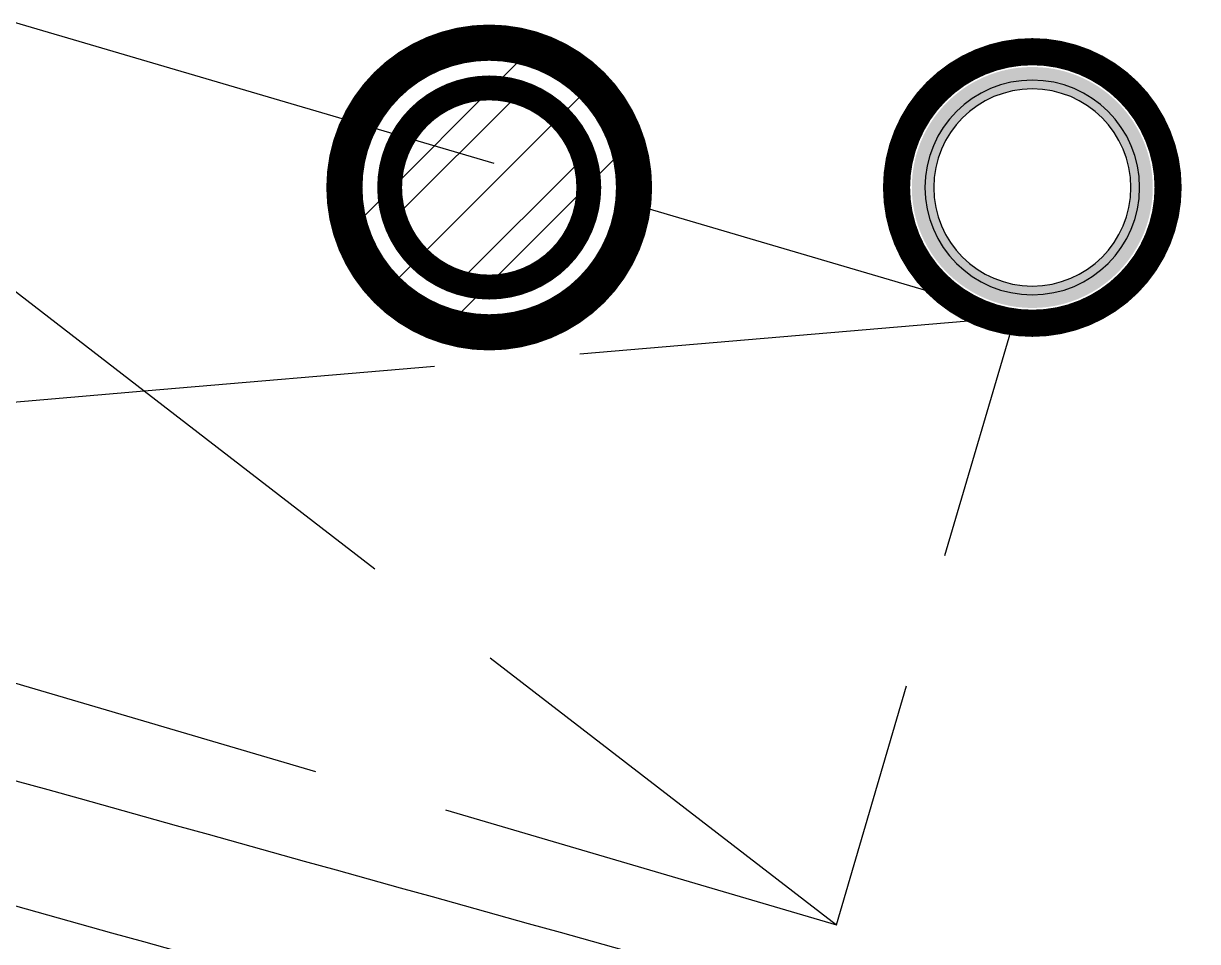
# Model space of a CAD drawing. Header units: inches. Extents: x 0 to 1813292486, y 0 to 3473589894.
# Drawn here: x 600454129 to 600454777, y 3473220558 to 3473221065 of the extents above; entities that cross this region are included whole.
import ezdxf
from ezdxf.enums import TextEntityAlignment as Align

# ---------------------------------------------------------------- set-up
doc = ezdxf.new("R2010")
doc.units = ezdxf.units.IN
doc.header["$LTSCALE"] = 1000
doc.header["$MEASUREMENT"] = 0
doc.linetypes.add('AX-MALL-WALL-P02-QT$0$DASH', pattern=[0.35, 0.25, -0.1])
for name, color, linetype in [('A-Anno-Note', 241, 'Continuous'), ('AX-MALL-P02-200$0$A-Anno-Note', 241, 'Continuous'), ('AX-MALL-WALL-P02$0$A-Anno-Note', 241, 'Continuous'), ('AX-MALL-WALL-P02-QT$0$A-Curt', 151, 'Continuous'), ('AX-MALL-WALL-P02-QT$0$A-Detl-Fine', 152, 'Continuous'), ('AX-MALL-WALL-P02-QT$0$A-Detl-Patt', 8, 'Continuous'), ('AX-MALL-WALL-P02-QT$0$A-Detl-Thin', 131, 'Continuous'), ('AX-MALL-WALL-P02-QT$0$A-Fixt', 81, 'Continuous'), ('AX-MALL-WALL-P02-QT$0$A-Hdrl', 31, 'Continuous'), ('PX-MALL-P02-LG$0$P-Airr-Pipe', 140, 'Continuous'), ('PX-MALL-P02-LG$0$P-Drain-Fldr', 4, 'Continuous'), ('PX-MALL-P02-LG$0$P-Drain-Fldr-ARCH', 161, 'Continuous'), ('PX-MALL-P02-LG$0$P-Drain-Fldr-W100', 4, 'Continuous'), ('PX-MALL-P02-LG$0$P-Drain-Fldr-W50', 4, 'Continuous'), ('PX-MALL-P02-LG$0$P-Pipe-Risr', 7, 'Continuous'), ('PX-MALL-P02-LG$0$P-Pipe-Risr-Arch', 6, 'Continuous'), ('PX-MALL-P02-LG$0$P-Pipe-Risr-W100', 6, 'Continuous'), ('PX-MALL-P02-LG$0$P-Pipe-Risr-W50', 6, 'Continuous')]:
    doc.layers.add(name, color=color, linetype=linetype)
doc.styles.add('PX-MALL-P02-LG$0$jzfz', font='gbenor.shx', dxfattribs={"bigfont": 'gbcbig.shx'})

# ---------------------------------------------------------------- blocks, each defined once
blk = doc.blocks.new('AX-MALL-WALL-P02-QT$0$tj')
at = {"layer": 'AX-MALL-WALL-P02-QT$0$A-Detl-Patt'}
h = blk.add_hatch(dxfattribs=at)
h.set_pattern_fill('STEEL', color=256, scale=100, angle=50.43184)
h.set_pattern_definition([(75, (-14278.2, 156289.83), (-153.340725, 41.08752), []), (75, (-14317.88, 156358.57), (-153.340725, 41.08752), [])])
edge = h.paths.add_edge_path()
edge.add_line((88101.27, 47666.64), (87883.94, 47459.85))
edge.add_line((87883.94, 47459.85), (91571.55, 43584.64))
edge.add_arc((262949.39, 558937.71), 543101.41, 251.6057364, 260.0288667)
edge.add_arc((172180.85, -2862.15), 27100, 64.712866, 96.931605, ccw=False)
edge.add_arc((262948.97, 558936.32), 543099.97, 261.6155115, 271.7251478)
edge.add_line((279298.98, 16082.52), (279298.98, 16382.65))
edge.add_arc((262948.97, 558936.32), 542799.97, 261.6202036, 271.7261014, ccw=False)
edge.add_arc((172180.85, -2862.15), 27400, 64.806318, 96.838159)
edge.add_arc((262949.39, 558937.7), 542801.41, 251.6136389, 260.0241733, ccw=False)
edge.add_line((91737.26, 43845.69), (88101.27, 47666.64))
at = {"layer": 'AX-MALL-WALL-P02-QT$0$A-Detl-Fine'}
blk.add_arc((262949.39, 558937.71), 543901.41, 251.503546, 255.2904538, dxfattribs=at)
at = {"layer": 'AX-MALL-WALL-P02-QT$0$A-Detl-Patt'}
blk.add_lwpolyline([(88103.03, 47737.33), (87813.25, 47461.6), (91543.93, 43541.13, 0.036779), (168908.95, 23989.25, -0.141654), (183742.1, 21592.71, 0.044166), (279348.98, 16034), (279348.98, 16434.18, -0.044144), (183859.05, 21979.79, 0.140545), (168919.85, 24393.47, -0.036705), (91764.88, 43889.2), (88103.03, 47737.33)], format="xyb", dxfattribs=at)
blk.add_lwpolyline([(88101.27, 47666.64), (87883.94, 47459.85), (91571.55, 43584.64, 0.036769), (168910.3, 24039.78, -0.141514), (183756.74, 21641.09, 0.04414), (279298.98, 16082.52), (279298.98, 16382.65, -0.044124), (183844.46, 21931.4, 0.140683), (168918.46, 24342.94, -0.036714), (91737.26, 43845.69)], format="xyb", close=True, dxfattribs=at)
at = {"layer": 'AX-MALL-WALL-P02-QT$0$A-Detl-Patt', "linetype": 'AX-MALL-WALL-P02-QT$0$DASH'}
blk.add_arc((262949.39, 558937.71), 543701.41, 251.5034207, 255.2904538, dxfattribs=at)
at = {"layer": 'AX-MALL-WALL-P02-QT$0$A-Detl-Thin'}
blk.add_arc((262949.39, 558937.71), 543301.41, 251.5031615, 255.2904538, dxfattribs=at)
at = {"layer": 'AX-MALL-WALL-P02-QT$0$A-Hdrl', "ltscale": 6}
for radius, start in [(543501.41, 251.5032868), (543601.41, 251.5033538)]:
    blk.add_arc((262949.39, 558937.71), radius, start, 255.2904538, dxfattribs=at)
blk = doc.blocks.new('AX-MALL-WALL-P02-QT$0$JB-AC(O)-Hide')
for p, q in [((150, 175), (-150, 175)), ((450, 175), (225, 175)), ((225, 87.5), (450, 175)), ((450, 37.5), (450, 175)), ((-150, 58.33), (0, 0)), ((0, 0), (150, 58.33)), ((-150, -58.33), (0, 0)), ((0, 0), (150, -58.33)), ((450, -175), (450, -37.5)), ((225, -87.5), (450, -175)), ((-150, -175), (150, -175)), ((225, -175), (450, -175))]:
    blk.add_line(p, q)
blk = doc.blocks.new('AX-MALL-WALL-P02-QT')
at = {"layer": 'AX-MALL-WALL-P02-QT$0$A-Curt'}
for radius, start, end in [(539799.99, 233.7877461, 234.0371269), (539866.66, 233.7877356, 234.0371268), (539933.33, 233.7877251, 234.0371268), (539999.99, 233.7877146, 234.0371268)]:
    blk.add_arc((600585645.74, 3473560475.31), radius, start, end, dxfattribs=at)
at = {"layer": 'AX-MALL-WALL-P02-QT$0$A-Detl-Thin', "rotation": 339.5681613091762}
blk.add_blockref('AX-MALL-WALL-P02-QT$0$tj', (600144118.7, 3473128496.29), dxfattribs=at)
at = {"layer": 'AX-MALL-WALL-P02-QT$0$A-Fixt', "rotation": 323.1801028752474}
blk.add_blockref('AX-MALL-WALL-P02-QT$0$JB-AC(O)-Hide', (600268427.41, 3473123998.34), dxfattribs=at)
blk = doc.blocks.new('AX-MALL-WALL-P02')
at = {"layer": 'AX-MALL-WALL-P02$0$A-Anno-Note'}
blk.add_blockref('AX-MALL-WALL-P02-QT', (0, 0), dxfattribs=at)
blk = doc.blocks.new('PX-MALL-P02-LG$0$P-Risr')
at = {"layer": 'PX-MALL-P02-LG$0$P-Pipe-Risr-W50'}
h = blk.add_hatch(color=0, dxfattribs=at)
edge = h.paths.add_edge_path()
edge.add_ellipse((0, 0), major_axis=(47.06, 47.06), ratio=1, start_angle=225, end_angle=405, ccw=False)
edge.add_ellipse((0, 0), major_axis=(47.06, 47.06), ratio=1, start_angle=133.9676, end_angle=225, ccw=False)
edge.add_line((-66.54, 1.2), (-54.44, 1.2))
edge.add_ellipse((0, 0), major_axis=(-38.5, 38.5), ratio=1, start_angle=43.73814, end_angle=135)
edge.add_ellipse((0, 0), major_axis=(38.5, 38.5), ratio=1, start_angle=225, end_angle=405)
edge.add_ellipse((0, 0), major_axis=(38.5, 38.5), ratio=1, start_angle=45, end_angle=133.73814)
edge.add_line((-54.44, 1.2), (-66.54, 1.2))
edge.add_ellipse((0, 0), major_axis=(-47.06, 47.06), ratio=1, start_angle=-45, end_angle=43.9676, ccw=False)
at = {"layer": 'PX-MALL-P02-LG$0$P-Pipe-Risr-Arch', "ltscale": 0.7}
blk.add_circle((0, 0), 59.29, dxfattribs=at)
at = {"layer": 'PX-MALL-P02-LG$0$P-Pipe-Risr-W100', "color": 0, "const_width": 15}
blk.add_lwpolyline([(-75, 0, 1), (75, 0, 1)], format="xyb", close=True, dxfattribs=at)
at = {"layer": 'PX-MALL-P02-LG$0$P-Pipe-Risr-W50'}
blk.add_circle((0, 0), 54.45, dxfattribs=at)
at = {"layer": 'PX-MALL-P02-LG$0$P-Pipe-Risr', "style": 'PX-MALL-P02-LG$0$jzfz', "width": 0.6, "flags": 1}
for tag, p in [('SYS-MARK', (0.33, -45.66)), ('RANGE', (0.33, -45.68))]:
    blk.add_attdef(tag, text='', height=0.0156, dxfattribs=at).set_placement(p, align=Align.MIDDLE)
blk = doc.blocks.new('PX-MALL-P02-LG$0$A$C5A9C1854')
at = {"layer": 'PX-MALL-P02-LG$0$P-Drain-Fldr-W50', "ltscale": 0.7}
for p, q in [((52.37, -16.82), (-16.82, 52.37)), ((38.89, -38.89), (-38.89, 38.89)), ((16.82, -52.37), (-52.37, 16.82))]:
    blk.add_line(p, q, dxfattribs=at)
at = {"layer": 'PX-MALL-P02-LG$0$P-Drain-Fldr-W50', "ltscale": 0.7, "const_width": 13.75}
blk.add_lwpolyline([(-55, 0, 1), (55, 0, 1)], format="xyb", close=True, dxfattribs=at)
blk = doc.blocks.new('PX-MALL-P02-LG$0$A$C7D2520B3')
at = {"layer": 'PX-MALL-P02-LG$0$P-Drain-Fldr', "ltscale": 0.7}
for p, q in [((78.55, -25.22), (-25.22, 78.55)), ((58.34, -58.34), (-58.34, 58.34)), ((25.22, -78.55), (-78.55, 25.22))]:
    blk.add_line(p, q, dxfattribs=at)
at = {"layer": 'PX-MALL-P02-LG$0$P-Drain-Fldr', "ltscale": 0.7, "const_width": 20}
blk.add_lwpolyline([(0, -80, 1), (0, 80, 1)], format="xyb", close=True, dxfattribs=at)
blk = doc.blocks.new('PX-MALL-P02-LG$0$A$C2257314B')
at = {"layer": 'PX-MALL-P02-LG$0$P-Drain-Fldr-ARCH', "ltscale": 0.7}
for p, q in [((52.37, -16.82), (-16.82, 52.37)), ((38.89, -38.89), (-38.89, 38.89)), ((16.82, -52.37), (-52.37, 16.82))]:
    blk.add_line(p, q, dxfattribs=at)
for start, end in [(0, 180), (180, 0)]:
    blk.add_arc((0, 0), 55, start, end, dxfattribs=at)
blk = doc.blocks.new('PX-MALL-P02-LG$0$P-Drain-Fldr')
blk.add_blockref('PX-MALL-P02-LG$0$A$C2257314B', (0, 0))
at = {"layer": 'PX-MALL-P02-LG$0$P-Drain-Fldr-W100'}
blk.add_blockref('PX-MALL-P02-LG$0$A$C7D2520B3', (0, 0), dxfattribs=at)
at = {"layer": 'PX-MALL-P02-LG$0$P-Drain-Fldr-W50'}
blk.add_blockref('PX-MALL-P02-LG$0$A$C5A9C1854', (0, 0), dxfattribs=at)
blk = doc.blocks.new('PX-MALL-P02-LG')
at = {"layer": 'PX-MALL-P02-LG$0$P-Airr-Pipe', "xscale": -1, "rotation": 69.56816130750386}
blk.add_blockref('PX-MALL-P02-LG$0$P-Risr', (600268926.31, 3473123932.36), dxfattribs=at)
at = {"layer": 'PX-MALL-P02-LG$0$P-Drain-Fldr', "xscale": -0.9999999999999991, "rotation": 339.5681613075038}
blk.add_blockref('PX-MALL-P02-LG$0$P-Drain-Fldr', (600268645.19, 3473124037.08), dxfattribs=at)
blk = doc.blocks.new('AX-MALL-P02-200')
at = {"layer": 'AX-MALL-P02-200$0$A-Anno-Note'}
blk.add_blockref('AX-MALL-WALL-P02', (0, 0), dxfattribs=at)
blk.add_blockref('PX-MALL-P02-LG', (0, 0), dxfattribs=at)

msp = doc.modelspace()

# ---------------------------------------------------------------- block references
at = {"layer": 'A-Anno-Note', "rotation": 20.43183869077545}
msp.add_blockref('AX-MALL-P02-200', (1250392458.53, 9048125.68), dxfattribs=at)

doc.saveas('drawing.dxf')
